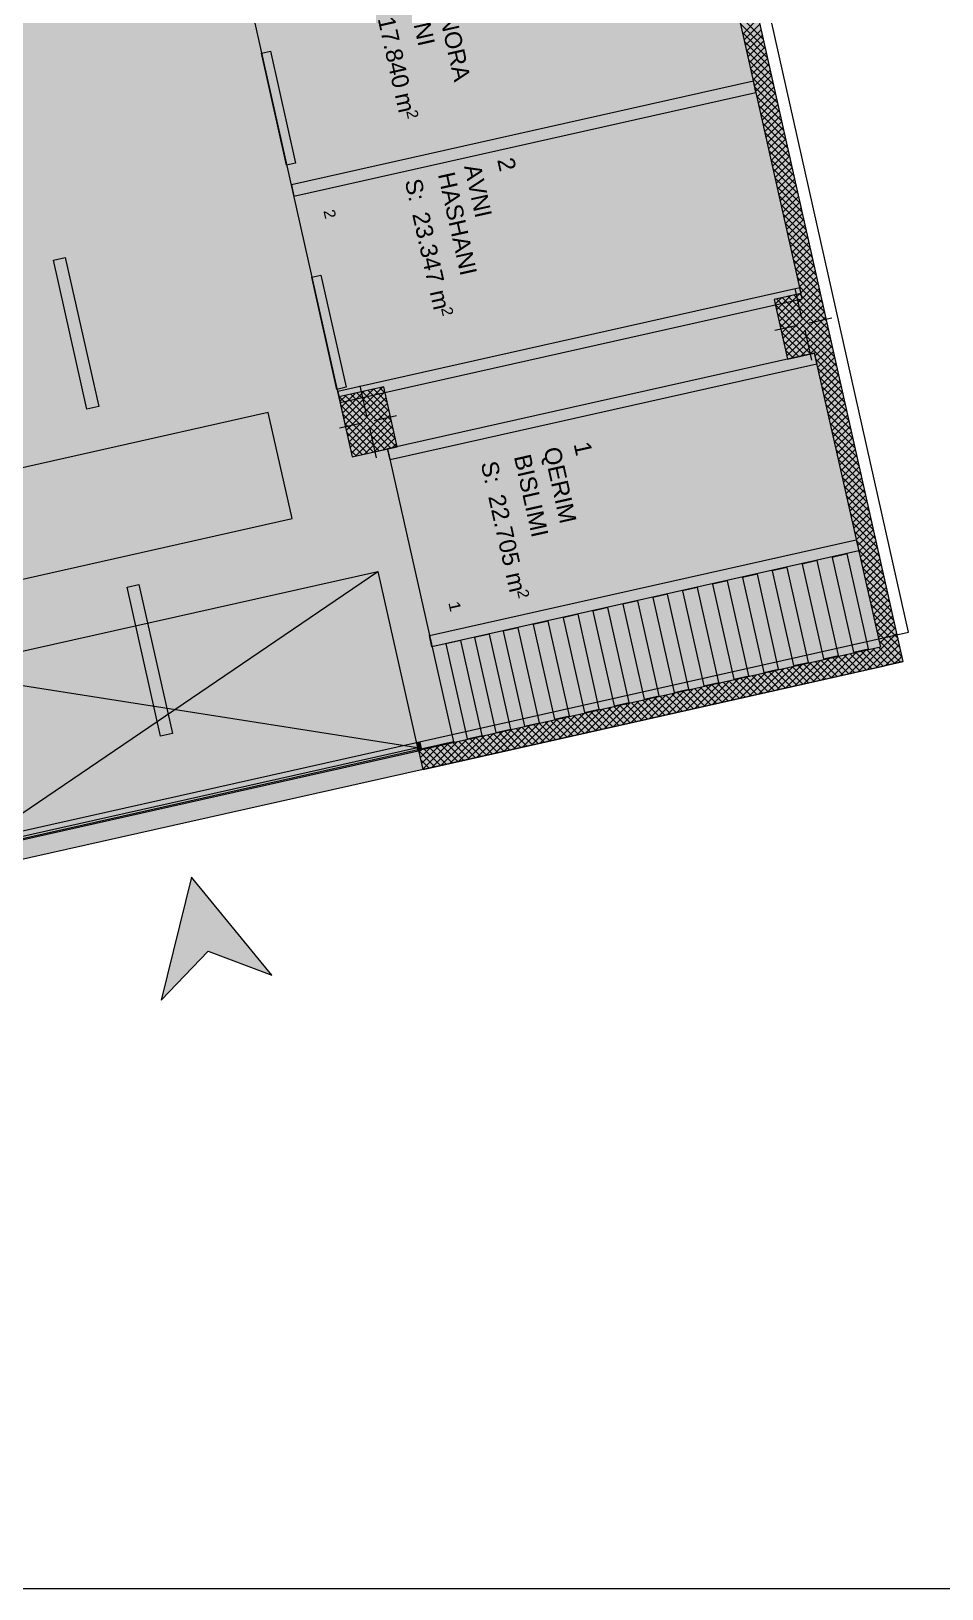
# Model space of a CAD drawing. Header units: centimetres. Extents: x -6559 to 4488, y -7535 to 372.
# Drawn here: x 1712 to 2895, y -7493 to -5470 of the extents above; entities that cross this region are included whole.
import ezdxf

# ---------------------------------------------------------------- set-up
doc = ezdxf.new("R2010")
doc.units = ezdxf.units.CM
for name, color, linetype, true_color in [('PDF_ - MESI I RRUGES', 7, 'Continuous', 0x7f7f7f), ('PDF_ - rruga_ndarjet anesore', 7, 'Continuous', 0x7f7f7f), ('PDF_ - Vijat_Shtigjet', 7, 'Continuous', 0x7f7f7f), ('PDF_065 Möbel Einrichtung', 7, 'Continuous', 0x7f7f7f), ('PDF_A - Fill Zone', 7, 'Continuous', 0x999999), ('PDF_A - Pllaka Themel', 7, 'Continuous', 0x7f7f7f), ('PDF_A4 - Pllaka Suterenit', 7, 'Continuous', 0x7f7f7f)]:
    doc.layers.add(name, color=color, linetype=linetype, true_color=true_color)
for name, color, linetype in [('PDF_- GARAZHE', 7, 'Continuous'), ('PDF_A - Muret', 7, 'Continuous'), ('PDF_A - Shtyllat', 7, 'Continuous'), ('PDF_Geometry', 7, 'Continuous')]:
    doc.layers.add(name, color=color, linetype=linetype)
doc.styles.add('PDF Arial', font='')
doc.styles.get('PDF Arial').set_extended_font_data('Arial')

msp = doc.modelspace()

# ---------------------------------------------------------------- hatches: boundary and pattern name
at = {"layer": 'PDF_A - Fill Zone', "true_color": 0xfafafa, "transparency": 33554559}
msp.add_hatch(color=7, dxfattribs=at).paths.add_polyline_path([(-1651.8, -6859.2), (-1993.6, -5313.4), (413.9, -4764.1), (398.9, -4698.5), (555.3, -4663.4), (229.2, -3233.4), (2066.5, -2821.1), (2844.7, -6289), (855.9, -6735), (762, -6317)])
at = {"layer": 'PDF_A - Muret', "transparency": 33554559}
msp.add_hatch(color=256, dxfattribs=at).paths.add_polyline_path([(2066.5, -2821.1), (2839.2, -6264.8), (2815, -6270.2), (2729.2, -5888.2), (2752.8, -5882.9), (2735.3, -5805.3), (2711.8, -5810.6), (2585.5, -5247.8), (2609, -5242.5), (2600.3, -5203.7), (2576.8, -5209), (2431.2, -4559.8), (2454.6, -4554.5), (2441.6, -4496.3), (2418.1, -4501.6), (2335.5, -4133.4), (2359, -4128.1), (2341.5, -4050.5), (2318.1, -4055.8), (2210.5, -3576.3), (2234, -3571.1), (2216.5, -3493.4), (2193.1, -3498.7), (2064.6, -2926), (2088, -2920.7), (2070.6, -2843.1), (2047.1, -2848.3), (2042.2, -2826.6)])
at = {"layer": 'PDF_A - Pllaka Themel', "true_color": 0xbfbfbf, "transparency": 33554559}
msp.add_hatch(color=9, dxfattribs=at).paths.add_polyline_path([(478.9, -548.1), (1202.6, -548.1), (1202.6, 9), (1814.4, 9), (1814.4, -886.7), (1180.4, -886.7), (1182, -1526), (1116.5, -1540.7), (1125.2, -1579.5), (1092, -1586.9), (1187.6, -2013.5), (1302.8, -2528.7), (1392.9, -2931.5), (1368.6, -2936.9), (1391.3, -3037.8), (1455.8, -3023.3), (1716.6, -4186.2), (2129.1, -6022.8), (2174.8, -6012.5), (2260.4, -6393.3), (1623.3, -6536.3), (1514.6, -6051.8), (779.4, -6216.8), (673.8, -5720.2), (1385.3, -5560.6), (1387.4, -5560.1), (1389.5, -5559.5), (1391.6, -5558.8), (1393.6, -5558), (1395.6, -5557.2), (1397.6, -5556.2), (1399.5, -5555.2), (1401.3, -5554.1), (1403.1, -5552.9), (1404.9, -5551.6), (1406.6, -5550.3), (1408.2, -5548.8), (1409.8, -5547.3), (1411.3, -5545.8), (1412.7, -5544.1), (1414.1, -5542.4), (1415.3, -5540.7), (1416.5, -5538.9), (1417.7, -5537), (1418.7, -5535.1), (1419.6, -5533.1), (1420.5, -5531.2), (1421.3, -5529.1), (1422, -5527.1), (1422.5, -5525), (1423, -5522.9), (1423.4, -5520.7), (1423.7, -5518.6), (1423.9, -5516.4), (1424, -5514.3), (1424.1, -5512.1), (1424, -5509.9), (1423.8, -5507.8), (1423.5, -5505.6), (1423.2, -5503.5), (1422.7, -5501.3), (1167, -4364.6), (1165.9, -4363.6), (1164.7, -4362.7), (1163.5, -4361.8), (1162.3, -4361.1), (1161, -4360.4), (1159.6, -4359.8), (1158.2, -4359.2), (1156.8, -4358.8), (1155.4, -4358.5), (1153.9, -4358.2), (1152.4, -4358.1), (1036.1, -3839.9), (1025.3, -3791.4), (882.4, -3151.9), (935, -3140.1), (912.4, -3039.3), (859.9, -3051.1), (491.3, -1408.6), (491.3, -1065.4), (478.9, -1065.4)])

# ---------------------------------------------------------------- linework, layer by layer
at = {"layer": 'PDF_ - MESI I RRUGES', "lineweight": 0}
for points in [[(1740.9, -5767.4), (1756.2, -5763.9)], [(1756.2, -5763.9), (1799.8, -5957.4)], [(1784.4, -5960.9), (1740.9, -5767.4)], [(1799.8, -5957.4), (1784.4, -5960.9)], [(1836.7, -6192.2), (1852, -6188.8)], [(1852, -6188.8), (1895.6, -6382.3)], [(1880.1, -6385.7), (1836.7, -6192.2)], [(1895.6, -6382.3), (1880.1, -6385.7)]]:
    msp.add_lwpolyline(points, dxfattribs=at)
at = {"layer": 'PDF_ - MESI I RRUGES', "color": 7, "true_color": 0xffffff, "transparency": 33554559}
for points in [[(1740.9, -5767.4), (1756.2, -5763.9), (1784.4, -5960.9), (1799.8, -5957.4)], [(1836.7, -6192.2), (1852, -6188.8), (1880.1, -6385.7), (1895.6, -6382.3)]]:
    msp.add_solid(points, dxfattribs=at)
at = {"layer": 'PDF_ - rruga_ndarjet anesore', "lineweight": 0}
for points in [[(2011.1, -5498.5), (2022.8, -5495.9)], [(2043.8, -5644.1), (2011.1, -5498.5)], [(2022.8, -5495.9), (2055.5, -5641.5)], [(2055.5, -5641.5), (2043.8, -5644.1)], [(2076.5, -5789.7), (2088.2, -5787.1)], [(2088.2, -5787.1), (2120.9, -5932.6)], [(2109.2, -5935.3), (2076.5, -5789.7)], [(2120.9, -5932.6), (2109.2, -5935.3)]]:
    msp.add_lwpolyline(points, dxfattribs=at)
at = {"layer": 'PDF_ - rruga_ndarjet anesore', "color": 7, "true_color": 0xffffff, "transparency": 33554559}
for points in [[(2022.8, -5495.9), (2055.5, -5641.5), (2011.1, -5498.5), (2043.8, -5644.1)], [(2088.2, -5787.1), (2120.9, -5932.6), (2076.5, -5789.7), (2109.2, -5935.3)]]:
    msp.add_solid(points, dxfattribs=at)
at = {"layer": 'PDF_ - Vijat_Shtigjet', "lineweight": 0}
for points in [[(2771.7, -6149.1), (2752.3, -6153.5)], [(2799.4, -6272.5), (2771.7, -6149.1)], [(2694, -6166.6), (2674.6, -6170.9)], [(2674.6, -6170.9), (2702.3, -6294.2)], [(2721.7, -6289.9), (2694, -6166.6)], [(2732.9, -6157.8), (2713.5, -6162.2)], [(2713.5, -6162.2), (2741.1, -6285.5)], [(2760.5, -6281.2), (2732.9, -6157.8)], [(2752.3, -6153.5), (2779.9, -6276.8)], [(2616.4, -6184), (2597, -6188.3)], [(2597, -6188.3), (2624.6, -6311.7)], [(2644.1, -6307.3), (2616.4, -6184)], [(2655.2, -6175.3), (2635.8, -6179.6)], [(2635.8, -6179.6), (2663.5, -6302.9)], [(2682.9, -6298.6), (2655.2, -6175.3)], [(2499.9, -6210.1), (2480.5, -6214.5)], [(2527.6, -6333.4), (2499.9, -6210.1)], [(2538.7, -6201.4), (2519.3, -6205.8)], [(2519.3, -6205.8), (2547, -6329.1)], [(2566.4, -6324.7), (2538.7, -6201.4)], [(2577.6, -6192.7), (2558.2, -6197)], [(2558.2, -6197), (2585.8, -6320.4)], [(2605.2, -6316), (2577.6, -6192.7)], [(2422.3, -6227.5), (2402.9, -6231.9)], [(2402.9, -6231.9), (2430.5, -6355.2)], [(2449.9, -6350.8), (2422.3, -6227.5)], [(2461.1, -6218.8), (2441.7, -6223.2)], [(2441.7, -6223.2), (2469.3, -6346.5)], [(2488.7, -6342.1), (2461.1, -6218.8)], [(2480.5, -6214.5), (2508.2, -6337.8)], [(2344.6, -6245), (2325.2, -6249.3)], [(2325.2, -6249.3), (2352.8, -6372.6)], [(2372.3, -6368.3), (2344.6, -6245)], [(2383.4, -6236.3), (2364, -6240.6)], [(2364, -6240.6), (2391.7, -6363.9)], [(2411.1, -6359.5), (2383.4, -6236.3)], [(2270.1, -6261.7), (2250.7, -6266)], [(2250.7, -6266), (2278.3, -6389.3)], [(2297.8, -6385), (2270.1, -6261.7)], [(2307.2, -6253.4), (2287.8, -6257.7)], [(2287.8, -6257.7), (2315.4, -6381)], [(2334.8, -6376.6), (2307.2, -6253.4)], [(2779.9, -6276.8), (2799.4, -6272.5)], [(2702.3, -6294.2), (2721.7, -6289.9)], [(2741.1, -6285.5), (2760.5, -6281.2)], [(2624.6, -6311.7), (2644.1, -6307.3)], [(2663.5, -6302.9), (2682.9, -6298.6)], [(2508.2, -6337.8), (2527.6, -6333.4)], [(2547, -6329.1), (2566.4, -6324.7)], [(2585.8, -6320.4), (2605.2, -6316)], [(2430.5, -6355.2), (2449.9, -6350.8)], [(2469.3, -6346.5), (2488.7, -6342.1)], [(2352.8, -6372.6), (2372.3, -6368.3)], [(2391.7, -6363.9), (2411.1, -6359.5)], [(2278.3, -6389.3), (2297.8, -6385)], [(2315.4, -6381), (2334.8, -6376.6)]]:
    msp.add_lwpolyline(points, dxfattribs=at)
at = {"layer": 'PDF_ - Vijat_Shtigjet', "color": 7, "true_color": 0xffffff, "transparency": 33554559}
for points in [[(2799.4, -6272.5), (2779.9, -6276.8), (2771.7, -6149.1), (2752.3, -6153.5)], [(2721.7, -6289.9), (2702.3, -6294.2), (2694, -6166.6), (2674.6, -6170.9)], [(2760.5, -6281.2), (2741.1, -6285.5), (2732.9, -6157.8), (2713.5, -6162.2)], [(2644.1, -6307.3), (2624.6, -6311.7), (2616.4, -6184), (2597, -6188.3)], [(2682.9, -6298.6), (2663.5, -6302.9), (2655.2, -6175.3), (2635.8, -6179.6)], [(2527.6, -6333.4), (2508.2, -6337.8), (2499.9, -6210.1), (2480.5, -6214.5)], [(2566.4, -6324.7), (2547, -6329.1), (2538.7, -6201.4), (2519.3, -6205.8)], [(2605.2, -6316), (2585.8, -6320.4), (2577.6, -6192.7), (2558.2, -6197)], [(2449.9, -6350.8), (2430.5, -6355.2), (2422.3, -6227.5), (2402.9, -6231.9)], [(2488.7, -6342.1), (2469.3, -6346.5), (2461.1, -6218.8), (2441.7, -6223.2)], [(2372.3, -6368.3), (2352.8, -6372.6), (2344.6, -6245), (2325.2, -6249.3)], [(2411.1, -6359.5), (2391.7, -6363.9), (2383.4, -6236.3), (2364, -6240.6)], [(2297.8, -6385), (2278.3, -6389.3), (2270.1, -6261.7), (2250.7, -6266)], [(2334.8, -6376.6), (2315.4, -6381), (2307.2, -6253.4), (2287.8, -6257.7)]]:
    msp.add_solid(points, dxfattribs=at)
at = {"layer": 'PDF_- GARAZHE', "color": 254, "true_color": 0xcae6ff, "transparency": 33554559}
for points in [[(2045.9, -5652.7), (1983, -5372.7), (2646.2, -5518), (2583.3, -5238)], [(2128.1, -6019.1), (2045.9, -5652.7), (2728.4, -5884.4), (2646.2, -5518)], [(2260.6, -6394.6), (2174, -6008.8), (2815.1, -6270.1), (2728.6, -5884.4)]]:
    msp.add_solid(points, dxfattribs=at)
at = {"layer": 'PDF_065 Möbel Einrichtung', "lineweight": 0}
for points in [[(2650, -5535), (2049.9, -5669.6)], [(2653.2, -5549.5), (2650, -5535)], [(2053.1, -5684.2), (2653.2, -5549.5)], [(2049.9, -5669.6), (2053.1, -5684.2)], [(2710.2, -5803.3), (2110.1, -5938)], [(2713.5, -5817.8), (2710.2, -5803.3)], [(2113.3, -5952.5), (2713.5, -5817.8)], [(2174.8, -6012.3), (2729.2, -5887.9)], [(2729.2, -5887.9), (2732.5, -5902.5)], [(2732.5, -5902.5), (2178.1, -6026.9)], [(2110.1, -5938), (2113.3, -5952.5)], [(2178.1, -6026.9), (2174.8, -6012.3)], [(2229.3, -6255), (2783.7, -6130.6)], [(2783.7, -6130.6), (2786.9, -6145.2)], [(2786.9, -6145.2), (2232.5, -6269.6)], [(2232.5, -6269.6), (2229.3, -6255)]]:
    msp.add_lwpolyline(points, dxfattribs=at)
at = {"layer": 'PDF_065 Möbel Einrichtung', "color": 7, "true_color": 0xffffff, "transparency": 33554559}
for points in [[(2049.9, -5669.6), (2650, -5535), (2053.1, -5684.2), (2653.2, -5549.5)], [(2110.1, -5938), (2710.2, -5803.3), (2113.3, -5952.5), (2713.5, -5817.8)], [(2178.1, -6026.9), (2174.8, -6012.3), (2732.5, -5902.5), (2729.2, -5887.9)], [(2232.5, -6269.6), (2229.3, -6255), (2786.9, -6145.2), (2783.7, -6130.6)]]:
    msp.add_solid(points, dxfattribs=at)
at = {"layer": 'PDF_A - Fill Zone', "color": 5, "lineweight": 0}
for points in [[(2019.9, -5965.4), (1558, -6069.1)], [(2050.8, -6103.1), (2019.9, -5965.4)], [(1588.9, -6206.8), (2050.8, -6103.1)]]:
    msp.add_lwpolyline(points, dxfattribs=at)
at = {"layer": 'PDF_A - Fill Zone', "color": 14, "lineweight": 0, "true_color": 0xa80f02}
for points in [[(1920.3, -6568.8), (1880.7, -6728.6)], [(2024.4, -6696.3), (1920.3, -6568.8)], [(1880.7, -6728.6), (1941.9, -6664.9)], [(1941.9, -6664.9), (2024.4, -6696.3)]]:
    msp.add_lwpolyline(points, dxfattribs=at)
at = {"layer": 'PDF_A - Fill Zone', "color": 5, "transparency": 33554559}
msp.add_solid([(1558, -6069.1), (2019.9, -5965.4), (1588.9, -6206.8), (2050.8, -6103.1)], dxfattribs=at)
at = {"layer": 'PDF_A - Fill Zone', "color": 7, "true_color": 0xfff3f2, "transparency": 33554559}
msp.add_solid([(1880.7, -6728.6), (1920.3, -6568.8), (1941.9, -6664.9), (2024.4, -6696.3)], dxfattribs=at)
at = {"layer": 'PDF_A - Muret', "lineweight": 0}
for points in [[(2844.7, -6289), (2066.5, -2821.1)], [(2585.5, -5247.8), (2711.8, -5810.6)], [(2663.3, -5481), (2630.5, -5448.1)], [(2666, -5492.8), (2633.1, -5459.9)], [(2636.2, -5473.7), (2657, -5452.8)], [(2637.9, -5481.1), (2658.7, -5460.3)], [(2668.6, -5504.5), (2635.8, -5471.7)], [(2671.3, -5516.3), (2638.4, -5483.5)], [(2639.6, -5488.6), (2660.4, -5467.8)], [(2641.2, -5496.1), (2662.1, -5475.2)], [(2642.9, -5503.5), (2663.7, -5482.7)], [(2673.9, -5528.1), (2641.1, -5495.3)], [(2644.6, -5511), (2665.4, -5490.2)], [(2646.3, -5518.5), (2667.1, -5497.6)], [(2676.6, -5539.9), (2643.7, -5507.1)], [(2679.2, -5551.7), (2646.4, -5518.8)], [(2648, -5525.9), (2668.8, -5505.1)], [(2649.6, -5533.4), (2670.4, -5512.6)], [(2651.3, -5540.9), (2672.1, -5520.1)], [(2681.9, -5563.5), (2649, -5530.6)], [(2684.5, -5575.3), (2651.6, -5542.4)], [(2653, -5548.3), (2673.8, -5527.5)], [(2654.7, -5555.8), (2675.5, -5535)], [(2656.3, -5563.3), (2677.1, -5542.5)], [(2687.2, -5587.1), (2654.3, -5554.2)], [(2658, -5570.7), (2678.8, -5549.9)], [(2659.7, -5578.2), (2680.5, -5557.4)], [(2689.8, -5598.9), (2656.9, -5566)], [(2692.4, -5610.7), (2659.6, -5577.8)], [(2661.4, -5585.7), (2682.2, -5564.9)], [(2663, -5593.1), (2683.9, -5572.3)], [(2664.7, -5600.6), (2685.5, -5579.8)], [(2695.1, -5622.4), (2662.2, -5589.6)], [(2697.7, -5634.2), (2664.9, -5601.4)], [(2666.4, -5608.1), (2687.2, -5587.3)], [(2668.1, -5615.6), (2688.9, -5594.7)], [(2669.7, -5623), (2690.6, -5602.2)], [(2700.4, -5646), (2667.5, -5613.2)], [(2703, -5657.8), (2670.2, -5625)], [(2671.4, -5630.5), (2692.2, -5609.7)], [(2673.1, -5638), (2693.9, -5617.1)], [(2674.8, -5645.4), (2695.6, -5624.6)], [(2705.7, -5669.6), (2672.8, -5636.7)], [(2676.4, -5652.9), (2697.3, -5632.1)], [(2678.1, -5660.4), (2698.9, -5639.5)], [(2708.3, -5681.4), (2675.5, -5648.5)], [(2711, -5693.2), (2678.1, -5660.3)], [(2679.8, -5667.8), (2700.6, -5647)], [(2681.5, -5675.3), (2702.3, -5654.5)], [(2683.1, -5682.8), (2704, -5662)], [(2713.6, -5705), (2680.8, -5672.1)], [(2716.3, -5716.8), (2683.4, -5683.9)], [(2684.8, -5690.2), (2705.6, -5669.4)], [(2686.5, -5697.7), (2707.3, -5676.9)], [(2688.2, -5705.2), (2709, -5684.4)], [(2718.9, -5728.6), (2686, -5695.7)], [(2689.8, -5712.6), (2710.7, -5691.8)], [(2691.5, -5720.1), (2712.3, -5699.3)], [(2721.6, -5740.3), (2688.7, -5707.5)], [(2724.2, -5752.1), (2691.3, -5719.3)], [(2693.2, -5727.6), (2714, -5706.8)], [(2694.9, -5735.1), (2715.7, -5714.2)], [(2696.5, -5742.5), (2717.4, -5721.7)], [(2726.8, -5763.9), (2694, -5731.1)], [(2729.5, -5775.7), (2696.6, -5742.9)], [(2698.2, -5750), (2719, -5729.2)], [(2699.9, -5757.5), (2720.7, -5736.6)], [(2701.6, -5764.9), (2722.4, -5744.1)], [(2732.1, -5787.5), (2699.3, -5754.6)], [(2734.8, -5799.3), (2701.9, -5766.4)], [(2703.3, -5772.4), (2724.1, -5751.6)], [(2704.9, -5779.9), (2725.8, -5759.1)], [(2706.6, -5787.3), (2727.4, -5766.5)], [(2732.3, -5806), (2704.6, -5778.2)], [(2708.3, -5794.8), (2729.1, -5774)], [(2710, -5802.3), (2730.8, -5781.5)], [(2724.8, -5807.6), (2707.2, -5790)], [(2717.4, -5809.3), (2709.9, -5801.8)], [(2711.6, -5809.7), (2732.4, -5788.9)], [(2722.3, -5808.2), (2734.1, -5796.4)], [(2734.1, -5805.6), (2735.8, -5803.9)], [(2737.4, -5811.1), (2736.4, -5810.1)], [(2736.8, -5812), (2737.5, -5811.3)], [(2738.5, -5819.5), (2739.2, -5818.8)], [(2740.1, -5822.9), (2739, -5821.9)], [(2740.2, -5826.9), (2740.8, -5826.3)], [(2742.7, -5834.7), (2741.7, -5833.6)], [(2741.9, -5834.4), (2742.5, -5833.7)], [(2743.5, -5841.9), (2744.2, -5841.2)], [(2745.4, -5846.5), (2744.3, -5845.4)], [(2745.2, -5849.3), (2745.9, -5848.7)], [(2746.9, -5856.8), (2747.5, -5856.1)], [(2748, -5858.2), (2747, -5857.2)], [(2748.6, -5864.3), (2749.2, -5863.6)], [(2729.2, -5888.2), (2815, -6270.2)], [(2730.1, -5891.9), (2735.1, -5886.9)], [(2731.7, -5899.4), (2746.9, -5884.3)], [(2761.2, -5917.2), (2731.7, -5887.7)], [(2733.4, -5906.8), (2754.2, -5886)], [(2758.6, -5905.4), (2739.2, -5886)], [(2755.9, -5893.6), (2746.6, -5884.3)], [(2750.7, -5870), (2749.6, -5869)], [(2750.2, -5871.7), (2750.9, -5871.1)], [(2751.9, -5879.2), (2752.6, -5878.6)], [(2753.3, -5881.8), (2752.3, -5880.8)], [(2763.9, -5929), (2731, -5896.1)], [(2766.5, -5940.8), (2733.7, -5907.9)], [(2735.1, -5914.3), (2755.9, -5893.5)], [(2736.8, -5921.8), (2757.6, -5901)], [(2738.5, -5929.2), (2759.3, -5908.4)], [(2769.2, -5952.6), (2736.3, -5919.7)], [(2740.1, -5936.7), (2760.9, -5915.9)], [(2741.8, -5944.2), (2762.6, -5923.4)], [(2771.8, -5964.4), (2739, -5931.5)], [(2774.5, -5976.1), (2741.6, -5943.3)], [(2743.5, -5951.6), (2764.3, -5930.8)], [(2745.2, -5959.1), (2766, -5938.3)], [(2746.8, -5966.6), (2767.6, -5945.8)], [(2777.1, -5987.9), (2744.2, -5955.1)], [(2779.8, -5999.7), (2746.9, -5966.9)], [(2748.5, -5974.1), (2769.3, -5953.2)], [(2750.2, -5981.5), (2771, -5960.7)], [(2751.9, -5989), (2772.7, -5968.2)], [(2782.4, -6011.5), (2749.5, -5978.7)], [(2753.5, -5996.5), (2774.3, -5975.6)], [(2755.2, -6003.9), (2776, -5983.1)], [(2785, -6023.3), (2752.2, -5990.4)], [(2787.7, -6035.1), (2754.8, -6002.2)], [(2756.9, -6011.4), (2777.7, -5990.6)], [(2758.6, -6018.9), (2779.4, -5998)], [(2760.2, -6026.3), (2781.1, -6005.5)], [(2790.3, -6046.9), (2757.5, -6014)], [(2793, -6058.7), (2760.1, -6025.8)], [(2761.9, -6033.8), (2782.7, -6013)], [(2763.6, -6041.3), (2784.4, -6020.5)], [(2765.3, -6048.7), (2786.1, -6027.9)], [(2795.6, -6070.5), (2762.8, -6037.6)], [(2798.3, -6082.3), (2765.4, -6049.4)], [(2766.9, -6056.2), (2787.8, -6035.4)], [(2768.6, -6063.7), (2789.4, -6042.9)], [(2800.9, -6094), (2768.1, -6061.2)], [(2770.3, -6071.1), (2791.1, -6050.3)], [(2772, -6078.6), (2792.8, -6057.8)], [(2773.6, -6086.1), (2794.5, -6065.3)], [(2803.6, -6105.8), (2770.7, -6073)], [(2806.2, -6117.6), (2773.3, -6084.8)], [(2775.3, -6093.6), (2796.1, -6072.7)], [(2777, -6101), (2797.8, -6080.2)], [(2778.7, -6108.5), (2799.5, -6087.7)], [(2808.9, -6129.4), (2776, -6096.6)], [(2811.5, -6141.2), (2778.6, -6108.3)], [(2780.3, -6116), (2801.2, -6095.1)], [(2782, -6123.4), (2802.8, -6102.6)], [(2783.7, -6130.9), (2804.5, -6110.1)], [(2814.1, -6153), (2781.3, -6120.1)], [(2785.4, -6138.4), (2806.2, -6117.5)], [(2787, -6145.8), (2807.9, -6125)], [(2816.8, -6164.8), (2783.9, -6131.9)], [(2819.4, -6176.6), (2786.6, -6143.7)], [(2788.7, -6153.3), (2809.5, -6132.5)], [(2790.4, -6160.8), (2811.2, -6140)], [(2792.1, -6168.2), (2812.9, -6147.4)], [(2822.1, -6188.4), (2789.2, -6155.5)], [(2824.7, -6200.2), (2791.9, -6167.3)], [(2793.8, -6175.7), (2814.6, -6154.9)], [(2795.4, -6183.2), (2816.2, -6162.4)], [(2797.1, -6190.6), (2817.9, -6169.8)], [(2827.4, -6212), (2794.5, -6179.1)], [(2830, -6223.7), (2797.2, -6190.9)], [(2798.8, -6198.1), (2819.6, -6177.3)], [(2800.5, -6205.6), (2821.3, -6184.8)], [(2832.7, -6235.5), (2799.8, -6202.7)], [(2802.1, -6213), (2822.9, -6192.2)], [(2803.8, -6220.5), (2824.6, -6199.7)], [(2805.5, -6228), (2826.3, -6207.2)], [(2835.3, -6247.3), (2802.5, -6214.5)], [(2838, -6259.1), (2805.1, -6226.3)], [(2807.2, -6235.5), (2828, -6214.6)], [(2808.8, -6242.9), (2829.6, -6222.1)], [(2810.5, -6250.4), (2831.3, -6229.6)], [(2835.3, -6265.6), (2807.7, -6238)], [(2827.9, -6267.3), (2810.4, -6249.8)], [(2812.2, -6257.9), (2833, -6237)], [(2813.9, -6265.3), (2834.7, -6244.5)], [(2819.1, -6269.3), (2836.4, -6252)], [(2815, -6270.2), (2215.6, -6404.6)], [(2774.4, -6304.8), (2807.3, -6271.9)], [(2786.2, -6302.1), (2815.5, -6272.8)], [(2818.3, -6285.2), (2805.4, -6272.3)], [(2815.7, -6273.4), (2812.9, -6270.6)], [(2820.4, -6269), (2813, -6261.6)], [(2815.5, -6272.8), (2816.9, -6271.4)], [(2816.9, -6271.4), (2819.1, -6269.3)], [(2833.1, -6281.7), (2820.4, -6269)], [(2822.5, -6275), (2830.9, -6266.6)], [(2843.2, -6282.7), (2827.9, -6267.3)], [(2828.1, -6278.5), (2839.7, -6266.9)], [(2830.9, -6266.6), (2838, -6259.4)], [(2840.6, -6270.9), (2835.3, -6265.6)], [(2691.9, -6323.3), (2724.8, -6290.4)], [(2703.7, -6320.6), (2736.6, -6287.8)], [(2715.5, -6318), (2748.3, -6285.1)], [(2736.6, -6313.2), (2715.8, -6292.4)], [(2744.1, -6311.6), (2723.3, -6290.7)], [(2727.3, -6315.3), (2760.1, -6282.5)], [(2751.6, -6309.9), (2730.7, -6289.1)], [(2759, -6308.2), (2738.2, -6287.4)], [(2739.1, -6312.7), (2771.9, -6279.8)], [(2766.5, -6306.5), (2745.7, -6285.7)], [(2750.9, -6310.1), (2783.7, -6277.2)], [(2774, -6304.9), (2753.2, -6284)], [(2781.4, -6303.2), (2760.6, -6282.4)], [(2762.6, -6307.4), (2795.5, -6274.6)], [(2788.9, -6301.5), (2768.1, -6280.7)], [(2796.4, -6299.8), (2775.6, -6279)], [(2803.9, -6298.2), (2783, -6277.3)], [(2811.3, -6296.5), (2790.5, -6275.7)], [(2818.8, -6294.8), (2798, -6274)], [(2798, -6299.5), (2817.2, -6280.3)], [(2809.8, -6296.8), (2818.9, -6287.7)], [(2833.7, -6291.5), (2815.7, -6273.4)], [(2817.2, -6280.3), (2822.5, -6275)], [(2826.3, -6293.1), (2818.3, -6285.2)], [(2818.9, -6287.7), (2828.1, -6278.5)], [(2844.7, -6289), (2820.4, -6294.5)], [(2821.6, -6294.2), (2833.7, -6282.1)], [(2841.2, -6289.8), (2833.1, -6281.7)], [(2833.4, -6291.5), (2839.3, -6285.6)], [(2833.7, -6282.1), (2841.4, -6274.4)], [(2839.3, -6285.6), (2843.1, -6281.9)], [(2221, -6428.9), (2820.4, -6294.5)], [(2597.6, -6344.4), (2630.5, -6311.6)], [(2609.4, -6341.8), (2642.2, -6308.9)], [(2621.2, -6339.1), (2654, -6306.3)], [(2647, -6333.3), (2626.2, -6312.5)], [(2633, -6336.5), (2665.8, -6303.6)], [(2654.5, -6331.7), (2633.6, -6310.9)], [(2661.9, -6330), (2641.1, -6309.2)], [(2644.8, -6333.8), (2677.6, -6301)], [(2669.4, -6328.3), (2648.6, -6307.5)], [(2676.9, -6326.6), (2656.1, -6305.8)], [(2656.5, -6331.2), (2689.4, -6298.3)], [(2684.3, -6325), (2663.5, -6304.2)], [(2668.3, -6328.6), (2701.2, -6295.7)], [(2691.8, -6323.3), (2671, -6302.5)], [(2699.3, -6321.6), (2678.5, -6300.8)], [(2680.1, -6325.9), (2713, -6293.1)], [(2706.8, -6319.9), (2685.9, -6299.1)], [(2714.2, -6318.3), (2693.4, -6297.5)], [(2721.7, -6316.6), (2700.9, -6295.8)], [(2729.2, -6314.9), (2708.3, -6294.1)], [(2503.3, -6365.6), (2536.2, -6332.7)], [(2515.1, -6362.9), (2547.9, -6330.1)], [(2526.9, -6360.3), (2559.7, -6327.4)], [(2557.4, -6353.4), (2536.5, -6332.6)], [(2538.7, -6357.6), (2571.5, -6324.8)], [(2564.8, -6351.8), (2544, -6331)], [(2550.5, -6355), (2583.3, -6322.1)], [(2572.3, -6350.1), (2551.5, -6329.3)], [(2579.8, -6348.4), (2559, -6327.6)], [(2562.2, -6352.3), (2595.1, -6319.5)], [(2587.2, -6346.7), (2566.4, -6325.9)], [(2594.7, -6345.1), (2573.9, -6324.3)], [(2574, -6349.7), (2606.9, -6316.9)], [(2602.2, -6343.4), (2581.4, -6322.6)], [(2585.8, -6347.1), (2618.7, -6314.2)], [(2609.6, -6341.7), (2588.8, -6320.9)], [(2617.1, -6340), (2596.3, -6319.2)], [(2624.6, -6338.4), (2603.8, -6317.6)], [(2632.1, -6336.7), (2611.2, -6315.9)], [(2639.5, -6335), (2618.7, -6314.2)], [(2420.8, -6384.1), (2453.6, -6351.2)], [(2432.6, -6381.4), (2465.4, -6348.6)], [(2444.4, -6378.8), (2477.2, -6345.9)], [(2467.7, -6373.5), (2446.9, -6352.7)], [(2475.2, -6371.9), (2454.4, -6351.1)], [(2456.1, -6376.1), (2489, -6343.3)], [(2482.7, -6370.2), (2461.9, -6349.4)], [(2467.9, -6373.5), (2500.8, -6340.6)], [(2490.1, -6368.5), (2469.3, -6347.7)], [(2497.6, -6366.8), (2476.8, -6346)], [(2479.7, -6370.9), (2512.6, -6338)], [(2505.1, -6365.2), (2484.3, -6344.4)], [(2491.5, -6368.2), (2524.4, -6335.4)], [(2512.5, -6363.5), (2491.7, -6342.7)], [(2520, -6361.8), (2499.2, -6341)], [(2527.5, -6360.1), (2506.7, -6339.3)], [(2535, -6358.5), (2514.1, -6337.7)], [(2542.4, -6356.8), (2521.6, -6336)], [(2549.9, -6355.1), (2529.1, -6334.3)], [(2326.5, -6405.2), (2359.3, -6372.4)], [(2338.3, -6402.6), (2371.1, -6369.7)], [(2350.1, -6399.9), (2382.9, -6367.1)], [(2378.1, -6393.6), (2357.3, -6372.8)], [(2361.8, -6397.3), (2394.7, -6364.4)], [(2385.6, -6392), (2364.7, -6371.2)], [(2393, -6390.3), (2372.2, -6369.5)], [(2373.6, -6394.6), (2406.5, -6361.8)], [(2400.5, -6388.6), (2379.7, -6367.8)], [(2385.4, -6392), (2418.3, -6359.2)], [(2408, -6386.9), (2387.2, -6366.1)], [(2415.4, -6385.3), (2394.6, -6364.5)], [(2397.2, -6389.4), (2430.1, -6356.5)], [(2422.9, -6383.6), (2402.1, -6362.8)], [(2409, -6386.7), (2441.8, -6353.9)], [(2430.4, -6381.9), (2409.6, -6361.1)], [(2437.9, -6380.2), (2417, -6359.4)], [(2445.3, -6378.6), (2424.5, -6357.8)], [(2452.8, -6376.9), (2432, -6356.1)], [(2460.3, -6375.2), (2439.4, -6354.4)], [(2232.2, -6426.4), (2265, -6393.5)], [(2244, -6423.7), (2276.8, -6390.9)], [(2255.7, -6421.1), (2288.6, -6388.2)], [(2267.5, -6418.4), (2300.4, -6385.6)], [(2288.5, -6413.7), (2267.6, -6392.9)], [(2295.9, -6412.1), (2275.1, -6391.3)], [(2279.3, -6415.8), (2312.2, -6382.9)], [(2303.4, -6410.4), (2282.6, -6389.6)], [(2310.9, -6408.7), (2290.1, -6387.9)], [(2291.1, -6413.2), (2324, -6380.3)], [(2318.3, -6407), (2297.5, -6386.2)], [(2302.9, -6410.5), (2335.8, -6377.7)], [(2325.8, -6405.4), (2305, -6384.6)], [(2333.3, -6403.7), (2312.5, -6382.9)], [(2314.7, -6407.9), (2347.5, -6375)], [(2340.8, -6402), (2319.9, -6381.2)], [(2348.2, -6400.3), (2327.4, -6379.5)], [(2355.7, -6398.7), (2334.9, -6377.9)], [(2363.2, -6397), (2342.3, -6376.2)], [(2370.6, -6395.3), (2349.8, -6374.5)], [(2221, -6428.9), (2215.6, -6404.6)], [(2236.2, -6425.5), (2215.6, -6404.9)], [(2215.9, -6406.1), (2217.9, -6404.1)], [(2217.6, -6413.5), (2229.7, -6401.5)], [(2219.2, -6421), (2241.4, -6398.8)], [(2220.9, -6428.5), (2253.2, -6396.2)], [(2243.6, -6423.8), (2222.8, -6403)], [(2251.1, -6422.1), (2230.3, -6401.3)], [(2258.6, -6420.4), (2237.8, -6399.6)], [(2266.1, -6418.8), (2245.2, -6398)], [(2273.5, -6417.1), (2252.7, -6396.3)], [(2281, -6415.4), (2260.2, -6394.6)], [(2228.7, -6427.1), (2218.3, -6416.7)], [(2221.2, -6428.8), (2220.9, -6428.5)]]:
    msp.add_lwpolyline(points, dxfattribs=at)
at = {"layer": 'PDF_A - Muret', "color": 8, "lineweight": 0, "true_color": 0x7f7f7f}
for points in [[(1581.9, -6302), (2162.4, -6171.9)], [(1633.3, -6531.1), (2162.4, -6171.9)], [(2162.4, -6171.9), (2213.7, -6400.9)], [(2213.7, -6400.9), (1581.9, -6302)], [(2217.3, -6394), (2212.4, -6395.1)], [(2219.4, -6403.7), (2217.3, -6394)], [(2213.7, -6400.9), (1633.3, -6531.1)], [(1634.1, -6535), (2214.6, -6404.8)], [(2212.4, -6395.1), (2214.6, -6404.8)], [(2214.6, -6404.8), (2213.7, -6400.9)], [(2214.6, -6404.8), (2219.4, -6403.7)], [(2221, -6428.9), (2215.6, -6404.6)]]:
    msp.add_lwpolyline(points, dxfattribs=at)
at = {"layer": 'PDF_A - Muret', "transparency": 33554559}
for points in [[(2215.6, -6404.6), (2815, -6270.2), (2221, -6428.9), (2820.4, -6294.5)], [(2815, -6270.2), (2839.2, -6264.8), (2844.7, -6289)], [(2815, -6270.2), (2844.7, -6289), (2820.4, -6294.5)]]:
    msp.add_solid(points, dxfattribs=at)
at = {"layer": 'PDF_A - Muret', "color": 7, "true_color": 0xffffff, "transparency": 33554559}
for points in [[(2214.6, -6404.8), (2212.4, -6395.1), (2219.4, -6403.7), (2217.3, -6394)], [(2214.6, -6404.8), (1634.1, -6535), (2213.7, -6400.9), (1633.3, -6531.1)]]:
    msp.add_solid(points, dxfattribs=at)
at = {"layer": 'PDF_A - Pllaka Themel', "lineweight": 0}
for points in [[(1716.6, -4186.2), (2129.1, -6022.8)], [(2129.1, -6022.8), (2174.8, -6012.5)], [(2174.8, -6012.5), (2260.4, -6393.3)], [(2260.4, -6393.3), (1623.3, -6536.3)]]:
    msp.add_lwpolyline(points, dxfattribs=at)
at = {"layer": 'PDF_A - Shtyllat', "lineweight": 0}
for points in [[(2713.2, -5842.9), (2704.5, -5804.1)], [(2715, -5824.7), (2734.1, -5805.6)], [(2736.4, -5810.1), (2732.3, -5806)], [(2711.8, -5810.6), (2677.1, -5818.4)], [(2677.1, -5818.4), (2694.5, -5896)], [(2678.5, -5824.6), (2686.9, -5816.1)], [(2725.7, -5872.5), (2678.7, -5825.5)], [(2723.1, -5860.8), (2680, -5817.7)], [(2680.2, -5832.1), (2698.7, -5813.5)], [(2681.8, -5839.5), (2710.5, -5810.9)], [(2683.5, -5847), (2713.3, -5817.2)], [(2685.2, -5854.5), (2715, -5824.7)], [(2720.4, -5849), (2687.5, -5816)], [(2717.8, -5837.2), (2695, -5814.3)], [(2715.1, -5825.4), (2702.4, -5812.7)], [(2712.5, -5813.6), (2709.9, -5811)], [(2744.3, -5845.4), (2712.5, -5813.6)], [(2713.3, -5817.2), (2722.3, -5808.2)], [(2747, -5857.2), (2715.1, -5825.4)], [(2716.7, -5832.2), (2736.8, -5812)], [(2741.7, -5833.6), (2717.4, -5809.3)], [(2718.3, -5839.6), (2738.5, -5819.5)], [(2720, -5847.1), (2740.2, -5826.9)], [(2739, -5821.9), (2724.8, -5807.6)], [(2728.4, -5884.3), (2681.3, -5837.3)], [(2686.9, -5861.9), (2716.7, -5832.2)], [(2688.5, -5869.4), (2718.3, -5839.6)], [(2690.2, -5876.9), (2720, -5847.1)], [(2749.6, -5869), (2717.8, -5837.2)], [(2721.7, -5854.6), (2741.9, -5834.4)], [(2722.7, -5848.9), (2751.8, -5842.4)], [(2723.4, -5862), (2743.5, -5841.9)], [(2707.2, -5852.4), (2678, -5858.9)], [(2724.2, -5889.3), (2684, -5849.1)], [(2716.8, -5891), (2686.6, -5860.9)], [(2691.9, -5884.3), (2721.7, -5854.6)], [(2693.6, -5891.8), (2723.4, -5862)], [(2714.9, -5850.6), (2714.9, -5850.6)], [(2716.7, -5858.4), (2725.4, -5897.2)], [(2752.3, -5880.8), (2720.4, -5849)], [(2746.6, -5884.3), (2723.1, -5860.8)], [(2725, -5869.5), (2745.2, -5849.3)], [(2726.7, -5877), (2746.9, -5856.8)], [(2728.4, -5884.4), (2748.6, -5864.3)], [(2709.3, -5892.7), (2689.3, -5872.7)], [(2701.8, -5894.4), (2691.9, -5884.5)], [(2694.5, -5896), (2729.2, -5888.2)], [(2699.7, -5894.8), (2725, -5869.5)], [(2711.5, -5892.2), (2726.7, -5877)], [(2723.3, -5889.6), (2728.4, -5884.4)], [(2739.2, -5886), (2725.7, -5872.5)], [(2731.7, -5887.7), (2728.4, -5884.3)], [(2735.1, -5886.9), (2750.2, -5871.7)], [(2746.9, -5884.3), (2751.9, -5879.2)], [(2169.9, -5932.2), (2111.7, -5945.2)], [(2111.7, -5945.2), (2129.1, -6022.9)], [(2179, -6011.7), (2112.4, -5945.1)], [(2113, -5951.1), (2121, -5943.1)], [(2114.7, -5958.6), (2132.8, -5940.5)], [(2116.4, -5966.1), (2144.6, -5937.8)], [(2118.1, -5973.5), (2156.4, -5935.2)], [(2119.7, -5981), (2168.2, -5932.6)], [(2186.5, -6010), (2119.9, -5943.4)], [(2121.4, -5988.5), (2171.4, -5938.5)], [(2123.1, -5995.9), (2173, -5946)], [(2185, -5999.4), (2127.3, -5941.7)], [(2182.4, -5987.6), (2134.8, -5940)], [(2147.8, -5969.8), (2139.1, -5930.9)], [(2179.7, -5975.8), (2142.3, -5938.4)], [(2177.1, -5964), (2149.7, -5936.7)], [(2174.4, -5952.2), (2157.2, -5935)], [(2171.8, -5940.4), (2164.7, -5933.3)], [(2187.4, -6009.8), (2169.9, -5932.2)], [(2171.6, -6013.4), (2114.1, -5955.9)], [(2164.1, -6015), (2116.7, -5967.7)], [(2124.8, -6003.4), (2174.7, -5953.4)], [(2126.4, -6010.9), (2176.4, -5960.9)], [(2128.1, -6018.3), (2178.1, -5968.4)], [(2157.3, -5975.8), (2186.4, -5969.2)], [(2141.8, -5979.3), (2112.6, -5985.8)], [(2156.6, -6016.7), (2119.4, -5979.5)], [(2133.8, -6021.8), (2179.7, -5975.9)], [(2145.5, -6019.2), (2181.4, -5983.3)], [(2149.5, -5977.5), (2149.5, -5977.5)], [(2151.3, -5985.3), (2160, -6024.1)], [(2149.1, -6018.4), (2122, -5991.3)], [(2141.7, -6020.1), (2124.7, -6003.1)], [(2157.3, -6016.6), (2183.1, -5990.8)], [(2169.1, -6013.9), (2184.8, -5998.3)], [(2180.9, -6011.3), (2186.4, -6005.7)], [(2134.2, -6021.7), (2127.3, -6014.8)], [(2129.1, -6022.9), (2187.4, -6009.8)]]:
    msp.add_lwpolyline(points, dxfattribs=at)
at = {"layer": 'PDF_A - Shtyllat', "color": 8, "true_color": 0x7f7f7f, "transparency": 33554559}
for points in [[(2711.8, -5810.6), (2735.3, -5805.3), (2729.2, -5888.2), (2752.8, -5882.9)], [(2677.1, -5818.4), (2711.8, -5810.6), (2694.5, -5896), (2729.2, -5888.2)], [(2187.4, -6009.8), (2129.1, -6022.9), (2169.9, -5932.2), (2111.7, -5945.2)]]:
    msp.add_solid(points, dxfattribs=at)
at = {"layer": 'PDF_A4 - Pllaka Suterenit', "lineweight": 0}
for points in [[(2851.5, -6250.5), (2073.3, -2782.6)], [(2844.7, -6289), (2066.5, -2821.1)], [(862.6, -6696.5), (2851.5, -6250.5)], [(855.9, -6735), (2844.7, -6289)]]:
    msp.add_lwpolyline(points, dxfattribs=at)
at = {"layer": 'PDF_Geometry', "lineweight": 0}
msp.add_lwpolyline([(4487.8, -7493.4), (-6370.5, -7493.4)], dxfattribs=at)

# ---------------------------------------------------------------- texts
at = {"layer": 'PDF_- GARAZHE', "attachment_point": 7, "rotation": 282.6, "style": 'PDF Arial'}
for s, insert, char_height in [('\\W1.000591;MISINI', (2194.6, -5399.5), 21.973), ('\\W0.990900;LEONORA', (2228.9, -5391.8), 21.973), ('\\W1.001478;17.840', (2161.7, -5453.9), 21.973), ('\\W1.000269;m', (2184.2, -5552.5), 21.973), ('\\W1.001521;2', (2199, -5573.9), 14.502), ('\\W1.001521;2', (2317.2, -5637), 21.973), ('\\W1.002323;S:', (2196.8, -5664.5), 21.973), ('\\W1.000679;HASHANI', (2239.9, -5655.9), 21.973), ('\\W0.976511;AVNI', (2274.1, -5645.7), 21.973), ('\\W1.001172;23.347', (2206.5, -5707.7), 21.973), ('\\W1.000269;m', (2229.5, -5808.6), 21.973), ('\\W1.001521;2', (2244.3, -5830.1), 14.502), ('\\W1.002803;1', (2416.4, -6006.2), 21.973), ('\\W1.002323;S:', (2295.5, -6031.3), 21.973), ('\\W1.000550;BISLIMI', (2338.6, -6022.6), 21.973), ('\\W1.001009;QERIM', (2371.4, -6014.2), 21.973), ('\\W1.001296;22.705', (2305.2, -6074.6), 21.973), ('\\W1.000269;m', (2328.2, -6175.5), 21.973), ('\\W1.001521;2', (2343, -6196.9), 14.502)]:
    msp.add_mtext(s, dxfattribs=dict(at, insert=insert, char_height=char_height))
at = {"layer": 'PDF_065 Möbel Einrichtung', "char_height": 14.649, "attachment_point": 7, "rotation": 282.6, "style": 'PDF Arial'}
for s, insert in [('\\W1.016485;2', (2091.5, -5703.4)), ('\\W1.191871;1', (2253.7, -6212.2))]:
    msp.add_mtext(s, dxfattribs=dict(at, insert=insert))

doc.saveas('drawing.dxf')
